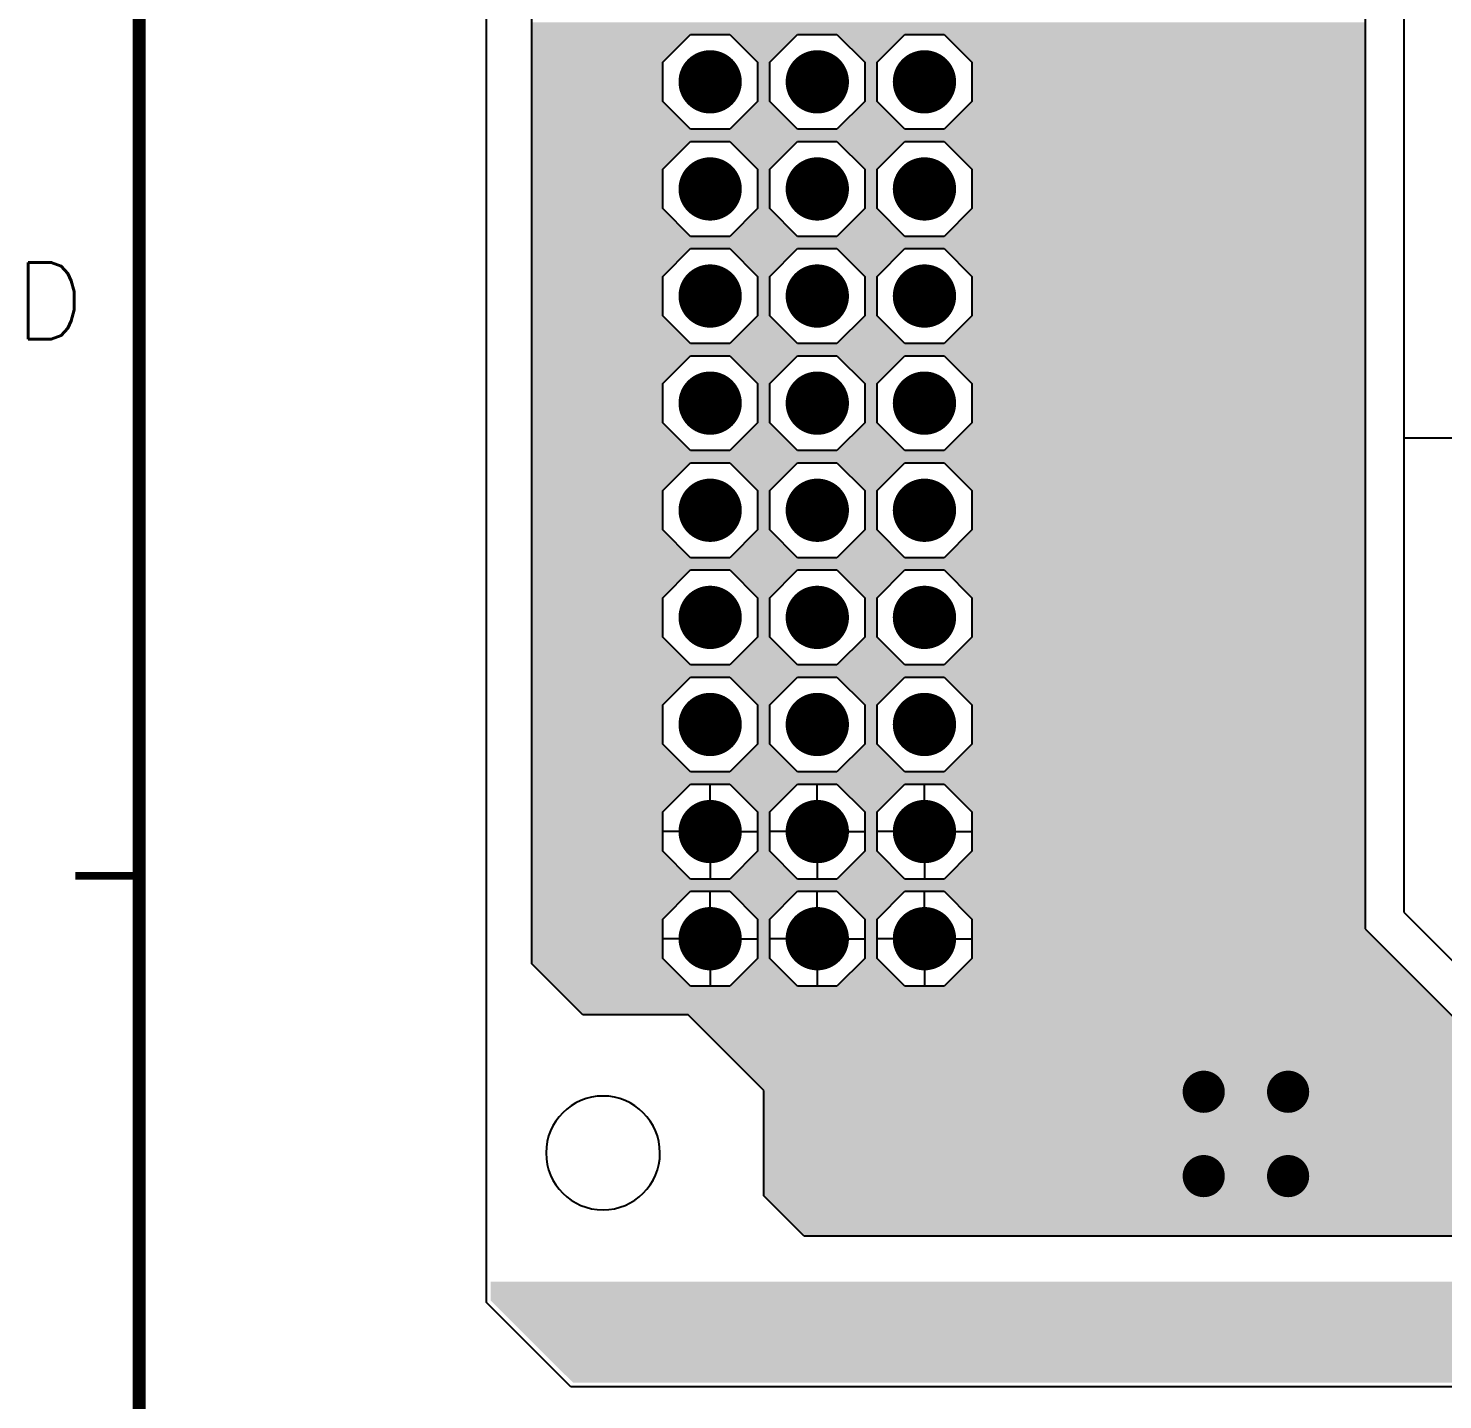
# Model space of a CAD drawing. Extents: x 295 to 953, y 10 to 290.
# Drawn here: x 487.6 to 543, y 84.5 to 138.2 of the extents above; entities that cross this region are included whole.
import ezdxf
from ezdxf.enums import TextEntityAlignment as Align

# ---------------------------------------------------------------- set-up
doc = ezdxf.new("R2010")
doc.units = 0
doc.header["$LTSCALE"] = 5
doc.header["$MEASUREMENT"] = 0
doc.layers.get('0').update_dxf_attribs({"linetype": 'CONTINUOUS', "lineweight": 25})
for name, color, linetype in [('L4-BOTTOM_GBR', 7, 'CONTINUOUS'), ('문자', 4, 'CONTINUOUS'), ('테두리', 3, 'CONTINUOUS')]:
    doc.layers.add(name, color=color, linetype=linetype)
doc.styles.get("Standard").update_dxf_attribs({"font": 'simplex.shx'})

# ---------------------------------------------------------------- blocks, each defined once
blk = doc.blocks.new('C')
at = {"layer": '테두리'}
for points, const_width in [([(15, 285), (15, 15), (405, 15), (405, 285), (15, 285)], 0.5), ([(12.5, 105), (15, 105)], 0.3)]:
    blk.add_lwpolyline(points, dxfattribs=dict(at, const_width=const_width))
at = {"layer": '문자'}
blk.add_text('D', height=3, dxfattribs=at).set_placement((11.5, 127.5), align=Align.MIDDLE)

msp = doc.modelspace()

# ---------------------------------------------------------------- linework, layer by layer
for points, const_width in [([(514.931, 136.067, -1), (513.693, 136.067, -1)], 1.238), ([(519.122, 136.067, -1), (517.884, 136.067, -1)], 1.238), ([(523.313, 136.067, -1), (522.075, 136.067, -1)], 1.238), ([(514.931, 131.876, -1), (513.693, 131.876, -1)], 1.238), ([(519.122, 131.876, -1), (517.884, 131.876, -1)], 1.238), ([(523.313, 131.876, -1), (522.075, 131.876, -1)], 1.238), ([(514.931, 127.686, -1), (513.693, 127.686, -1)], 1.238), ([(519.122, 127.686, -1), (517.884, 127.686, -1)], 1.238), ([(523.313, 127.686, -1), (522.075, 127.686, -1)], 1.238), ([(514.931, 123.495, -1), (513.693, 123.495, -1)], 1.238), ([(519.122, 123.495, -1), (517.884, 123.495, -1)], 1.238), ([(523.313, 123.495, -1), (522.075, 123.495, -1)], 1.238), ([(514.931, 119.303, -1), (513.693, 119.303, -1)], 1.238), ([(519.122, 119.303, -1), (517.884, 119.303, -1)], 1.238), ([(523.313, 119.303, -1), (522.075, 119.303, -1)], 1.238), ([(514.931, 115.112, -1), (513.693, 115.112, -1)], 1.238), ([(519.122, 115.112, -1), (517.884, 115.112, -1)], 1.238), ([(523.313, 115.112, -1), (522.075, 115.112, -1)], 1.238), ([(514.931, 110.921, -1), (513.693, 110.921, -1)], 1.238), ([(519.122, 110.921, -1), (517.884, 110.921, -1)], 1.238), ([(523.313, 110.921, -1), (522.075, 110.921, -1)], 1.238), ([(514.931, 106.731, -1), (513.693, 106.731, -1)], 1.238), ([(519.122, 106.731, -1), (517.884, 106.731, -1)], 1.238), ([(523.313, 106.731, -1), (522.075, 106.731, -1)], 1.238), ([(514.931, 102.54, -1), (513.693, 102.54, -1)], 1.238), ([(519.122, 102.54, -1), (517.884, 102.54, -1)], 1.238), ([(523.313, 102.54, -1), (522.075, 102.54, -1)], 1.238), ([(534.03, 96.55, -1), (533.205, 96.55, -1)], 0.825), ([(537.33, 96.55, -1), (536.505, 96.55, -1)], 0.825), ([(534.03, 93.25, -1), (533.205, 93.25, -1)], 0.825), ([(537.33, 93.25, -1), (536.505, 93.25, -1)], 0.825)]:
    msp.add_lwpolyline(points, format="xyb", close=True, dxfattribs=dict(const_width=const_width))
at = {"layer": 'L4-BOTTOM_GBR'}
for p, q in [((505.567, 88.3), (505.567, 246.7)), ((505.567, 88.3), (505.567, 246.7)), ((507.341, 101.551), (507.341, 194.641)), ((539.928, 184.861), (539.928, 102.931)), ((541.455, 122.125), (541.455, 143.575)), ((512.456, 136.836), (513.543, 137.924)), ((513.543, 137.924), (515.081, 137.924)), ((515.081, 137.924), (516.168, 136.836)), ((516.647, 136.836), (517.734, 137.924)), ((517.734, 137.924), (519.272, 137.924)), ((519.272, 137.924), (520.359, 136.836)), ((520.838, 136.836), (521.925, 137.924)), ((521.925, 137.924), (523.463, 137.924)), ((523.463, 137.924), (524.55, 136.836)), ((512.456, 135.299), (512.456, 136.836)), ((516.168, 136.836), (516.168, 135.299)), ((516.647, 135.299), (516.647, 136.836)), ((520.359, 136.836), (520.359, 135.299)), ((520.838, 135.299), (520.838, 136.836)), ((524.55, 136.836), (524.55, 135.299)), ((513.543, 134.211), (512.456, 135.299)), ((516.168, 135.299), (515.081, 134.211)), ((517.734, 134.211), (516.647, 135.299)), ((520.359, 135.299), (519.272, 134.211)), ((521.925, 134.211), (520.838, 135.299)), ((524.55, 135.299), (523.463, 134.211)), ((515.081, 134.211), (513.543, 134.211)), ((519.272, 134.211), (517.734, 134.211)), ((523.463, 134.211), (521.925, 134.211)), ((512.456, 132.645), (513.543, 133.733)), ((513.543, 133.733), (515.081, 133.733)), ((515.081, 133.733), (516.168, 132.645)), ((516.647, 132.645), (517.734, 133.733)), ((517.734, 133.733), (519.272, 133.733)), ((519.272, 133.733), (520.359, 132.645)), ((520.838, 132.645), (521.925, 133.733)), ((521.925, 133.733), (523.463, 133.733)), ((523.463, 133.733), (524.55, 132.645)), ((512.456, 131.108), (512.456, 132.645)), ((516.168, 132.645), (516.168, 131.108)), ((516.647, 131.108), (516.647, 132.645)), ((520.359, 132.645), (520.359, 131.108)), ((520.838, 131.108), (520.838, 132.645)), ((524.55, 132.645), (524.55, 131.108)), ((513.543, 130.02), (512.456, 131.108)), ((516.168, 131.108), (515.081, 130.02)), ((517.734, 130.02), (516.647, 131.108)), ((520.359, 131.108), (519.272, 130.02)), ((521.925, 130.02), (520.838, 131.108)), ((524.55, 131.108), (523.463, 130.02)), ((515.081, 130.02), (513.543, 130.02)), ((519.272, 130.02), (517.734, 130.02)), ((523.463, 130.02), (521.925, 130.02)), ((512.456, 128.454), (513.543, 129.542)), ((513.543, 129.542), (515.081, 129.542)), ((515.081, 129.542), (516.168, 128.454)), ((516.647, 128.454), (517.734, 129.542)), ((517.734, 129.542), (519.272, 129.542)), ((519.272, 129.542), (520.359, 128.454)), ((520.838, 128.454), (521.925, 129.542)), ((521.925, 129.542), (523.463, 129.542)), ((523.463, 129.542), (524.55, 128.454)), ((512.456, 126.917), (512.456, 128.454)), ((516.168, 128.454), (516.168, 126.917)), ((516.647, 126.917), (516.647, 128.454)), ((520.359, 128.454), (520.359, 126.917)), ((520.838, 126.917), (520.838, 128.454)), ((524.55, 128.454), (524.55, 126.917)), ((513.543, 125.829), (512.456, 126.917)), ((516.168, 126.917), (515.081, 125.829)), ((517.734, 125.829), (516.647, 126.917)), ((520.359, 126.917), (519.272, 125.829)), ((521.925, 125.829), (520.838, 126.917)), ((524.55, 126.917), (523.463, 125.829)), ((515.081, 125.829), (513.543, 125.829)), ((519.272, 125.829), (517.734, 125.829)), ((523.463, 125.829), (521.925, 125.829)), ((512.456, 124.263), (513.543, 125.351)), ((513.543, 125.351), (515.081, 125.351)), ((515.081, 125.351), (516.168, 124.263)), ((516.647, 124.263), (517.734, 125.351)), ((517.734, 125.351), (519.272, 125.351)), ((519.272, 125.351), (520.359, 124.263)), ((520.838, 124.263), (521.925, 125.351)), ((521.925, 125.351), (523.463, 125.351)), ((523.463, 125.351), (524.55, 124.263)), ((512.456, 122.726), (512.456, 124.263)), ((516.168, 124.263), (516.168, 122.726)), ((516.647, 122.726), (516.647, 124.263)), ((520.359, 124.263), (520.359, 122.726)), ((520.838, 122.726), (520.838, 124.263)), ((524.55, 124.263), (524.55, 122.726)), ((513.543, 121.638), (512.456, 122.726)), ((516.168, 122.726), (515.081, 121.638)), ((517.734, 121.638), (516.647, 122.726)), ((520.359, 122.726), (519.272, 121.638)), ((521.925, 121.638), (520.838, 122.726)), ((524.55, 122.726), (523.463, 121.638)), ((571.881, 122.125), (541.455, 122.125)), ((541.455, 103.562), (541.455, 122.125)), ((512.456, 120.072), (513.543, 121.16)), ((515.081, 121.638), (513.543, 121.638)), ((513.543, 121.16), (515.081, 121.16)), ((515.081, 121.16), (516.168, 120.072)), ((516.647, 120.072), (517.734, 121.16)), ((519.272, 121.638), (517.734, 121.638)), ((517.734, 121.16), (519.272, 121.16)), ((519.272, 121.16), (520.359, 120.072)), ((520.838, 120.072), (521.925, 121.16)), ((523.463, 121.638), (521.925, 121.638)), ((521.925, 121.16), (523.463, 121.16)), ((523.463, 121.16), (524.55, 120.072)), ((512.456, 118.535), (512.456, 120.072)), ((516.168, 120.072), (516.168, 118.535)), ((516.647, 118.535), (516.647, 120.072)), ((520.359, 120.072), (520.359, 118.535)), ((520.838, 118.535), (520.838, 120.072)), ((524.55, 120.072), (524.55, 118.535)), ((513.543, 117.447), (512.456, 118.535)), ((516.168, 118.535), (515.081, 117.447)), ((517.734, 117.447), (516.647, 118.535)), ((520.359, 118.535), (519.272, 117.447)), ((521.925, 117.447), (520.838, 118.535)), ((524.55, 118.535), (523.463, 117.447)), ((515.081, 117.447), (513.543, 117.447)), ((519.272, 117.447), (517.734, 117.447)), ((523.463, 117.447), (521.925, 117.447)), ((512.456, 115.881), (513.543, 116.969)), ((513.543, 116.969), (515.081, 116.969)), ((515.081, 116.969), (516.168, 115.881)), ((516.647, 115.881), (517.734, 116.969)), ((517.734, 116.969), (519.272, 116.969)), ((519.272, 116.969), (520.359, 115.881)), ((520.838, 115.881), (521.925, 116.969)), ((521.925, 116.969), (523.463, 116.969)), ((523.463, 116.969), (524.55, 115.881)), ((512.456, 114.344), (512.456, 115.881)), ((516.168, 115.881), (516.168, 114.344)), ((516.647, 114.344), (516.647, 115.881)), ((520.359, 115.881), (520.359, 114.344)), ((520.838, 114.344), (520.838, 115.881)), ((524.55, 115.881), (524.55, 114.344)), ((513.543, 113.256), (512.456, 114.344)), ((516.168, 114.344), (515.081, 113.256)), ((517.734, 113.256), (516.647, 114.344)), ((520.359, 114.344), (519.272, 113.256)), ((521.925, 113.256), (520.838, 114.344)), ((524.55, 114.344), (523.463, 113.256)), ((515.081, 113.256), (513.543, 113.256)), ((519.272, 113.256), (517.734, 113.256)), ((523.463, 113.256), (521.925, 113.256)), ((512.456, 111.69), (513.543, 112.778)), ((513.543, 112.778), (515.081, 112.778)), ((515.081, 112.778), (516.168, 111.69)), ((516.647, 111.69), (517.734, 112.778)), ((517.734, 112.778), (519.272, 112.778)), ((519.272, 112.778), (520.359, 111.69)), ((520.838, 111.69), (521.925, 112.778)), ((521.925, 112.778), (523.463, 112.778)), ((523.463, 112.778), (524.55, 111.69)), ((512.456, 110.153), (512.456, 111.69)), ((516.168, 111.69), (516.168, 110.153)), ((516.647, 110.153), (516.647, 111.69)), ((520.359, 111.69), (520.359, 110.153)), ((520.838, 110.153), (520.838, 111.69)), ((524.55, 111.69), (524.55, 110.153)), ((513.543, 109.065), (512.456, 110.153)), ((516.168, 110.153), (515.081, 109.065)), ((517.734, 109.065), (516.647, 110.153)), ((520.359, 110.153), (519.272, 109.065)), ((521.925, 109.065), (520.838, 110.153)), ((524.55, 110.153), (523.463, 109.065)), ((515.081, 109.065), (513.543, 109.065)), ((519.272, 109.065), (517.734, 109.065)), ((523.463, 109.065), (521.925, 109.065)), ((512.456, 107.499), (513.543, 108.587)), ((513.543, 108.587), (515.081, 108.587)), ((514.312, 106.731), (514.312, 108.587)), ((515.081, 108.587), (516.168, 107.499)), ((516.647, 107.499), (517.734, 108.587)), ((517.734, 108.587), (519.272, 108.587)), ((518.503, 106.731), (518.503, 108.587)), ((519.272, 108.587), (520.359, 107.499)), ((520.838, 107.499), (521.925, 108.587)), ((521.925, 108.587), (523.463, 108.587)), ((522.694, 106.731), (522.694, 108.587)), ((523.463, 108.587), (524.55, 107.499)), ((512.456, 105.962), (512.456, 107.499)), ((516.168, 107.499), (516.168, 105.962)), ((516.647, 105.962), (516.647, 107.499)), ((520.359, 107.499), (520.359, 105.962)), ((520.838, 105.962), (520.838, 107.499)), ((524.55, 107.499), (524.55, 105.962)), ((514.312, 106.731), (512.456, 106.731)), ((514.312, 106.731), (514.312, 104.874)), ((514.312, 106.731), (516.168, 106.731)), ((518.503, 106.731), (516.647, 106.731)), ((518.503, 106.731), (518.503, 104.874)), ((518.503, 106.731), (520.359, 106.731)), ((522.694, 106.731), (520.838, 106.731)), ((522.694, 106.731), (522.694, 104.874)), ((522.694, 106.731), (524.55, 106.731)), ((513.543, 104.874), (512.456, 105.962)), ((516.168, 105.962), (515.081, 104.874)), ((517.734, 104.874), (516.647, 105.962)), ((520.359, 105.962), (519.272, 104.874)), ((521.925, 104.874), (520.838, 105.962)), ((524.55, 105.962), (523.463, 104.874)), ((515.081, 104.874), (513.543, 104.874)), ((519.272, 104.874), (517.734, 104.874)), ((523.463, 104.874), (521.925, 104.874)), ((512.456, 103.308), (513.543, 104.396)), ((513.543, 104.396), (515.081, 104.396)), ((514.312, 102.54), (514.312, 104.396)), ((515.081, 104.396), (516.168, 103.308)), ((516.647, 103.308), (517.734, 104.396)), ((517.734, 104.396), (519.272, 104.396)), ((518.503, 102.54), (518.503, 104.396)), ((519.272, 104.396), (520.359, 103.308)), ((520.838, 103.308), (521.925, 104.396)), ((521.925, 104.396), (523.463, 104.396)), ((522.694, 102.54), (522.694, 104.396)), ((523.463, 104.396), (524.55, 103.308)), ((541.455, 103.562), (544.342, 100.675)), ((512.456, 101.771), (512.456, 103.308)), ((516.168, 103.308), (516.168, 101.771)), ((516.647, 101.771), (516.647, 103.308)), ((520.359, 103.308), (520.359, 101.771)), ((520.838, 101.771), (520.838, 103.308)), ((524.55, 103.308), (524.55, 101.771)), ((539.928, 102.931), (543.71, 99.149)), ((514.312, 102.54), (512.456, 102.54)), ((514.312, 102.54), (514.312, 100.683)), ((514.312, 102.54), (516.168, 102.54)), ((518.503, 102.54), (516.647, 102.54)), ((518.503, 102.54), (518.503, 100.683)), ((518.503, 102.54), (520.359, 102.54)), ((522.694, 102.54), (520.838, 102.54)), ((522.694, 102.54), (522.694, 100.683)), ((522.694, 102.54), (524.55, 102.54)), ((509.331, 99.561), (507.341, 101.551)), ((513.543, 100.683), (512.456, 101.771)), ((516.168, 101.771), (515.081, 100.683)), ((517.734, 100.683), (516.647, 101.771)), ((520.359, 101.771), (519.272, 100.683)), ((521.925, 100.683), (520.838, 101.771)), ((524.55, 101.771), (523.463, 100.683)), ((515.081, 100.683), (513.543, 100.683)), ((519.272, 100.683), (517.734, 100.683)), ((523.463, 100.683), (521.925, 100.683)), ((513.456, 99.561), (509.331, 99.561)), ((516.416, 96.601), (513.456, 99.561)), ((516.416, 92.476), (516.416, 96.601)), ((517.993, 90.899), (516.416, 92.476)), ((853.666, 90.899), (517.993, 90.899)), ((508.867, 85), (505.567, 88.3)), ((868.567, 85), (508.867, 85))]:
    msp.add_line(p, q, dxfattribs=at)
for radius, start, end in [(2.227, 0, 180), (2.228, 180, 0)]:
    msp.add_arc((510.121, 94.157), radius, start, end, dxfattribs=at)
for points in [[(539.928, 137.924), (539.928, 138.402), (507.341, 137.924), (507.341, 138.402)], [(512.456, 136.836), (513.543, 137.924), (507.341, 136.836), (507.341, 137.924)], [(517.734, 137.924), (517.734, 137.924), (515.081, 137.924), (513.543, 137.924)], [(516.647, 136.836), (517.734, 137.924), (516.168, 136.836), (515.081, 137.924)], [(521.925, 137.924), (521.925, 137.924), (519.272, 137.924), (517.734, 137.924)], [(520.838, 136.836), (521.925, 137.924), (520.359, 136.836), (519.272, 137.924)], [(539.928, 137.924), (539.928, 137.924), (523.463, 137.924), (521.925, 137.924)], [(539.928, 136.836), (539.928, 137.924), (524.55, 136.836), (523.463, 137.924)], [(512.456, 135.299), (512.456, 136.836), (507.341, 135.299), (507.341, 136.836)], [(516.647, 135.299), (516.647, 136.836), (516.168, 135.299), (516.168, 136.836)], [(520.838, 135.299), (520.838, 136.836), (520.359, 135.299), (520.359, 136.836)], [(539.928, 135.299), (539.928, 136.836), (524.55, 135.299), (524.55, 136.836)], [(513.543, 134.211), (512.456, 135.299), (507.341, 134.211), (507.341, 135.299)], [(517.734, 134.211), (516.647, 135.299), (515.081, 134.211), (516.168, 135.299)], [(521.925, 134.211), (520.838, 135.299), (519.272, 134.211), (520.359, 135.299)], [(539.928, 134.211), (539.928, 135.299), (523.463, 134.211), (524.55, 135.299)], [(539.928, 133.733), (539.928, 134.211), (507.341, 133.733), (507.341, 134.211)], [(517.734, 134.211), (517.734, 134.211), (513.543, 134.211), (515.081, 134.211)], [(521.925, 134.211), (521.925, 134.211), (517.734, 134.211), (519.272, 134.211)], [(539.928, 134.211), (539.928, 134.211), (521.925, 134.211), (523.463, 134.211)], [(512.456, 132.645), (513.543, 133.733), (507.341, 132.645), (507.341, 133.733)], [(517.734, 133.733), (517.734, 133.733), (515.081, 133.733), (513.543, 133.733)], [(516.647, 132.645), (517.734, 133.733), (516.168, 132.645), (515.081, 133.733)], [(521.925, 133.733), (521.925, 133.733), (519.272, 133.733), (517.734, 133.733)], [(520.838, 132.645), (521.925, 133.733), (520.359, 132.645), (519.272, 133.733)], [(539.928, 133.733), (539.928, 133.733), (523.463, 133.733), (521.925, 133.733)], [(539.928, 132.645), (539.928, 133.733), (524.55, 132.645), (523.463, 133.733)], [(512.456, 131.108), (512.456, 132.645), (507.341, 131.108), (507.341, 132.645)], [(516.647, 131.108), (516.647, 132.645), (516.168, 131.108), (516.168, 132.645)], [(520.838, 131.108), (520.838, 132.645), (520.359, 131.108), (520.359, 132.645)], [(539.928, 131.108), (539.928, 132.645), (524.55, 131.108), (524.55, 132.645)], [(513.543, 130.02), (512.456, 131.108), (507.341, 130.02), (507.341, 131.108)], [(517.734, 130.02), (516.647, 131.108), (515.081, 130.02), (516.168, 131.108)], [(521.925, 130.02), (520.838, 131.108), (519.272, 130.02), (520.359, 131.108)], [(539.928, 130.02), (539.928, 131.108), (523.463, 130.02), (524.55, 131.108)], [(539.928, 129.542), (539.928, 130.02), (507.341, 129.542), (507.341, 130.02)], [(517.734, 130.02), (517.734, 130.02), (513.543, 130.02), (515.081, 130.02)], [(521.925, 130.02), (521.925, 130.02), (517.734, 130.02), (519.272, 130.02)], [(539.928, 130.02), (539.928, 130.02), (521.925, 130.02), (523.463, 130.02)], [(512.456, 128.454), (513.543, 129.542), (507.341, 128.454), (507.341, 129.542)], [(517.734, 129.542), (517.734, 129.542), (515.081, 129.542), (513.543, 129.542)], [(516.647, 128.454), (517.734, 129.542), (516.168, 128.454), (515.081, 129.542)], [(521.925, 129.542), (521.925, 129.542), (519.272, 129.542), (517.734, 129.542)], [(520.838, 128.454), (521.925, 129.542), (520.359, 128.454), (519.272, 129.542)], [(539.928, 129.542), (539.928, 129.542), (523.463, 129.542), (521.925, 129.542)], [(539.928, 128.454), (539.928, 129.542), (524.55, 128.454), (523.463, 129.542)], [(512.456, 126.917), (512.456, 128.454), (507.341, 126.917), (507.341, 128.454)], [(516.647, 126.917), (516.647, 128.454), (516.168, 126.917), (516.168, 128.454)], [(520.838, 126.917), (520.838, 128.454), (520.359, 126.917), (520.359, 128.454)], [(539.928, 126.917), (539.928, 128.454), (524.55, 126.917), (524.55, 128.454)], [(513.543, 125.829), (512.456, 126.917), (507.341, 125.829), (507.341, 126.917)], [(517.734, 125.829), (516.647, 126.917), (515.081, 125.829), (516.168, 126.917)], [(521.925, 125.829), (520.838, 126.917), (519.272, 125.829), (520.359, 126.917)], [(539.928, 125.829), (539.928, 126.917), (523.463, 125.829), (524.55, 126.917)], [(539.928, 125.351), (539.928, 125.829), (507.341, 125.351), (507.341, 125.829)], [(517.734, 125.829), (517.734, 125.829), (513.543, 125.829), (515.081, 125.829)], [(521.925, 125.829), (521.925, 125.829), (517.734, 125.829), (519.272, 125.829)], [(539.928, 125.829), (539.928, 125.829), (521.925, 125.829), (523.463, 125.829)], [(512.456, 124.263), (513.543, 125.351), (507.341, 124.263), (507.341, 125.351)], [(517.734, 125.351), (517.734, 125.351), (515.081, 125.351), (513.543, 125.351)], [(516.647, 124.263), (517.734, 125.351), (516.168, 124.263), (515.081, 125.351)], [(521.925, 125.351), (521.925, 125.351), (519.272, 125.351), (517.734, 125.351)], [(520.838, 124.263), (521.925, 125.351), (520.359, 124.263), (519.272, 125.351)], [(539.928, 125.351), (539.928, 125.351), (523.463, 125.351), (521.925, 125.351)], [(539.928, 124.263), (539.928, 125.351), (524.55, 124.263), (523.463, 125.351)], [(512.456, 122.726), (512.456, 124.263), (507.341, 122.726), (507.341, 124.263)], [(516.647, 122.726), (516.647, 124.263), (516.168, 122.726), (516.168, 124.263)], [(520.838, 122.726), (520.838, 124.263), (520.359, 122.726), (520.359, 124.263)], [(539.928, 122.726), (539.928, 124.263), (524.55, 122.726), (524.55, 124.263)], [(513.543, 121.638), (512.456, 122.726), (507.341, 121.638), (507.341, 122.726)], [(517.734, 121.638), (516.647, 122.726), (515.081, 121.638), (516.168, 122.726)], [(521.925, 121.638), (520.838, 122.726), (519.272, 121.638), (520.359, 122.726)], [(539.928, 121.638), (539.928, 122.726), (523.463, 121.638), (524.55, 122.726)], [(539.928, 121.16), (539.928, 121.638), (507.341, 121.16), (507.341, 121.638)], [(512.456, 120.072), (513.543, 121.16), (507.341, 120.072), (507.341, 121.16)], [(517.734, 121.638), (517.734, 121.638), (513.543, 121.638), (515.081, 121.638)], [(517.734, 121.16), (517.734, 121.16), (515.081, 121.16), (513.543, 121.16)], [(516.647, 120.072), (517.734, 121.16), (516.168, 120.072), (515.081, 121.16)], [(521.925, 121.638), (521.925, 121.638), (517.734, 121.638), (519.272, 121.638)], [(521.925, 121.16), (521.925, 121.16), (519.272, 121.16), (517.734, 121.16)], [(520.838, 120.072), (521.925, 121.16), (520.359, 120.072), (519.272, 121.16)], [(539.928, 121.638), (539.928, 121.638), (521.925, 121.638), (523.463, 121.638)], [(539.928, 121.16), (539.928, 121.16), (523.463, 121.16), (521.925, 121.16)], [(539.928, 120.072), (539.928, 121.16), (524.55, 120.072), (523.463, 121.16)], [(512.456, 118.535), (512.456, 120.072), (507.341, 118.535), (507.341, 120.072)], [(516.647, 118.535), (516.647, 120.072), (516.168, 118.535), (516.168, 120.072)], [(520.838, 118.535), (520.838, 120.072), (520.359, 118.535), (520.359, 120.072)], [(539.928, 118.535), (539.928, 120.072), (524.55, 118.535), (524.55, 120.072)], [(513.543, 117.447), (512.456, 118.535), (507.341, 117.447), (507.341, 118.535)], [(517.734, 117.447), (516.647, 118.535), (515.081, 117.447), (516.168, 118.535)], [(521.925, 117.447), (520.838, 118.535), (519.272, 117.447), (520.359, 118.535)], [(539.928, 117.447), (539.928, 118.535), (523.463, 117.447), (524.55, 118.535)], [(539.928, 116.969), (539.928, 117.447), (507.341, 116.969), (507.341, 117.447)], [(517.734, 117.447), (517.734, 117.447), (513.543, 117.447), (515.081, 117.447)], [(521.925, 117.447), (521.925, 117.447), (517.734, 117.447), (519.272, 117.447)], [(539.928, 117.447), (539.928, 117.447), (521.925, 117.447), (523.463, 117.447)], [(512.456, 115.881), (513.543, 116.969), (507.341, 115.881), (507.341, 116.969)], [(517.734, 116.969), (517.734, 116.969), (515.081, 116.969), (513.543, 116.969)], [(516.647, 115.881), (517.734, 116.969), (516.168, 115.881), (515.081, 116.969)], [(521.925, 116.969), (521.925, 116.969), (519.272, 116.969), (517.734, 116.969)], [(520.838, 115.881), (521.925, 116.969), (520.359, 115.881), (519.272, 116.969)], [(539.928, 116.969), (539.928, 116.969), (523.463, 116.969), (521.925, 116.969)], [(539.928, 115.881), (539.928, 116.969), (524.55, 115.881), (523.463, 116.969)], [(512.456, 114.344), (512.456, 115.881), (507.341, 114.344), (507.341, 115.881)], [(516.647, 114.344), (516.647, 115.881), (516.168, 114.344), (516.168, 115.881)], [(520.838, 114.344), (520.838, 115.881), (520.359, 114.344), (520.359, 115.881)], [(539.928, 114.344), (539.928, 115.881), (524.55, 114.344), (524.55, 115.881)], [(513.543, 113.256), (512.456, 114.344), (507.341, 113.256), (507.341, 114.344)], [(517.734, 113.256), (516.647, 114.344), (515.081, 113.256), (516.168, 114.344)], [(521.925, 113.256), (520.838, 114.344), (519.272, 113.256), (520.359, 114.344)], [(539.928, 113.256), (539.928, 114.344), (523.463, 113.256), (524.55, 114.344)], [(539.928, 112.778), (539.928, 113.256), (507.341, 112.778), (507.341, 113.256)], [(517.734, 113.256), (517.734, 113.256), (513.543, 113.256), (515.081, 113.256)], [(521.925, 113.256), (521.925, 113.256), (517.734, 113.256), (519.272, 113.256)], [(539.928, 113.256), (539.928, 113.256), (521.925, 113.256), (523.463, 113.256)], [(512.456, 111.69), (513.543, 112.778), (507.341, 111.69), (507.341, 112.778)], [(517.734, 112.778), (517.734, 112.778), (515.081, 112.778), (513.543, 112.778)], [(516.647, 111.69), (517.734, 112.778), (516.168, 111.69), (515.081, 112.778)], [(521.925, 112.778), (521.925, 112.778), (519.272, 112.778), (517.734, 112.778)], [(520.838, 111.69), (521.925, 112.778), (520.359, 111.69), (519.272, 112.778)], [(539.928, 112.778), (539.928, 112.778), (523.463, 112.778), (521.925, 112.778)], [(539.928, 111.69), (539.928, 112.778), (524.55, 111.69), (523.463, 112.778)], [(512.456, 110.153), (512.456, 111.69), (507.341, 110.153), (507.341, 111.69)], [(516.647, 110.153), (516.647, 111.69), (516.168, 110.153), (516.168, 111.69)], [(520.838, 110.153), (520.838, 111.69), (520.359, 110.153), (520.359, 111.69)], [(539.928, 110.153), (539.928, 111.69), (524.55, 110.153), (524.55, 111.69)], [(513.543, 109.065), (512.456, 110.153), (507.341, 109.065), (507.341, 110.153)], [(517.734, 109.065), (516.647, 110.153), (515.081, 109.065), (516.168, 110.153)], [(521.925, 109.065), (520.838, 110.153), (519.272, 109.065), (520.359, 110.153)], [(539.928, 109.065), (539.928, 110.153), (523.463, 109.065), (524.55, 110.153)], [(539.928, 108.587), (539.928, 109.065), (507.341, 108.587), (507.341, 109.065)], [(517.734, 109.065), (517.734, 109.065), (513.543, 109.065), (515.081, 109.065)], [(521.925, 109.065), (521.925, 109.065), (517.734, 109.065), (519.272, 109.065)], [(539.928, 109.065), (539.928, 109.065), (521.925, 109.065), (523.463, 109.065)], [(512.456, 107.499), (513.543, 108.587), (507.341, 107.499), (507.341, 108.587)], [(517.734, 108.587), (517.734, 108.587), (515.081, 108.587), (513.543, 108.587)], [(516.647, 107.499), (517.734, 108.587), (516.168, 107.499), (515.081, 108.587)], [(521.925, 108.587), (521.925, 108.587), (519.272, 108.587), (517.734, 108.587)], [(520.838, 107.499), (521.925, 108.587), (520.359, 107.499), (519.272, 108.587)], [(539.928, 108.587), (539.928, 108.587), (523.463, 108.587), (521.925, 108.587)], [(539.928, 107.499), (539.928, 108.587), (524.55, 107.499), (523.463, 108.587)], [(512.456, 105.962), (512.456, 107.499), (507.341, 105.962), (507.341, 107.499)], [(516.647, 105.962), (516.647, 107.499), (516.168, 105.962), (516.168, 107.499)], [(520.838, 105.962), (520.838, 107.499), (520.359, 105.962), (520.359, 107.499)], [(539.928, 105.962), (539.928, 107.499), (524.55, 105.962), (524.55, 107.499)], [(513.543, 104.874), (512.456, 105.962), (507.341, 104.874), (507.341, 105.962)], [(517.734, 104.874), (516.647, 105.962), (515.081, 104.874), (516.168, 105.962)], [(521.925, 104.874), (520.838, 105.962), (519.272, 104.874), (520.359, 105.962)], [(539.928, 104.874), (539.928, 105.962), (523.463, 104.874), (524.55, 105.962)], [(539.928, 104.396), (539.928, 104.874), (507.341, 104.396), (507.341, 104.874)], [(517.734, 104.874), (517.734, 104.874), (513.543, 104.874), (515.081, 104.874)], [(521.925, 104.874), (521.925, 104.874), (517.734, 104.874), (519.272, 104.874)], [(539.928, 104.874), (539.928, 104.874), (521.925, 104.874), (523.463, 104.874)], [(512.456, 103.308), (513.543, 104.396), (507.341, 103.308), (507.341, 104.396)], [(517.734, 104.396), (517.734, 104.396), (515.081, 104.396), (513.543, 104.396)], [(516.647, 103.308), (517.734, 104.396), (516.168, 103.308), (515.081, 104.396)], [(521.925, 104.396), (521.925, 104.396), (519.272, 104.396), (517.734, 104.396)], [(520.838, 103.308), (521.925, 104.396), (520.359, 103.308), (519.272, 104.396)], [(539.928, 104.396), (539.928, 104.396), (523.463, 104.396), (521.925, 104.396)], [(539.928, 103.308), (539.928, 104.396), (524.55, 103.308), (523.463, 104.396)], [(512.456, 101.771), (512.456, 103.308), (507.341, 101.771), (507.341, 103.308)], [(516.647, 101.771), (516.647, 103.308), (516.168, 101.771), (516.168, 103.308)], [(520.838, 101.771), (520.838, 103.308), (520.359, 101.771), (520.359, 103.308)], [(539.928, 102.931), (539.928, 103.308), (524.55, 102.931), (524.55, 103.308)], [(541.088, 101.771), (539.928, 102.931), (524.55, 101.771), (524.55, 102.931)], [(512.675, 101.551), (512.456, 101.771), (507.341, 101.551), (507.341, 101.771)], [(513.543, 100.683), (512.675, 101.551), (508.209, 100.683), (507.341, 101.551)], [(517.734, 100.683), (516.647, 101.771), (515.081, 100.683), (516.168, 101.771)], [(521.925, 100.683), (520.838, 101.771), (519.272, 100.683), (520.359, 101.771)], [(542.176, 100.683), (541.088, 101.771), (523.463, 100.683), (524.55, 101.771)], [(543.298, 99.561), (542.176, 100.683), (509.331, 99.561), (508.209, 100.683)], [(543.298, 99.561), (543.298, 99.561), (513.456, 99.561), (509.331, 99.561)], [(543.71, 99.149), (543.298, 99.561), (513.868, 99.149), (513.456, 99.561)], [(854.418, 96.601), (854.418, 99.149), (516.416, 96.601), (513.868, 99.149)], [(854.418, 92.476), (854.418, 96.601), (516.416, 92.476), (516.416, 96.601)], [(854.418, 91.651), (854.418, 92.476), (517.241, 91.651), (516.416, 92.476)], [(853.666, 90.899), (854.418, 91.651), (517.993, 90.899), (517.241, 91.651)], [(868.402, 88.382), (868.402, 89.125), (505.732, 88.382), (505.732, 89.125)], [(868.402, 89.125), (868.402, 89.125), (505.732, 89.125), (856.192, 89.125)], [(868.402, 85.165), (868.402, 88.382), (508.95, 85.165), (505.732, 88.382)]]:
    msp.add_solid(points, dxfattribs=at)

# ---------------------------------------------------------------- block references
msp.add_blockref('C', (476.978, 0))

doc.saveas('drawing.dxf')
